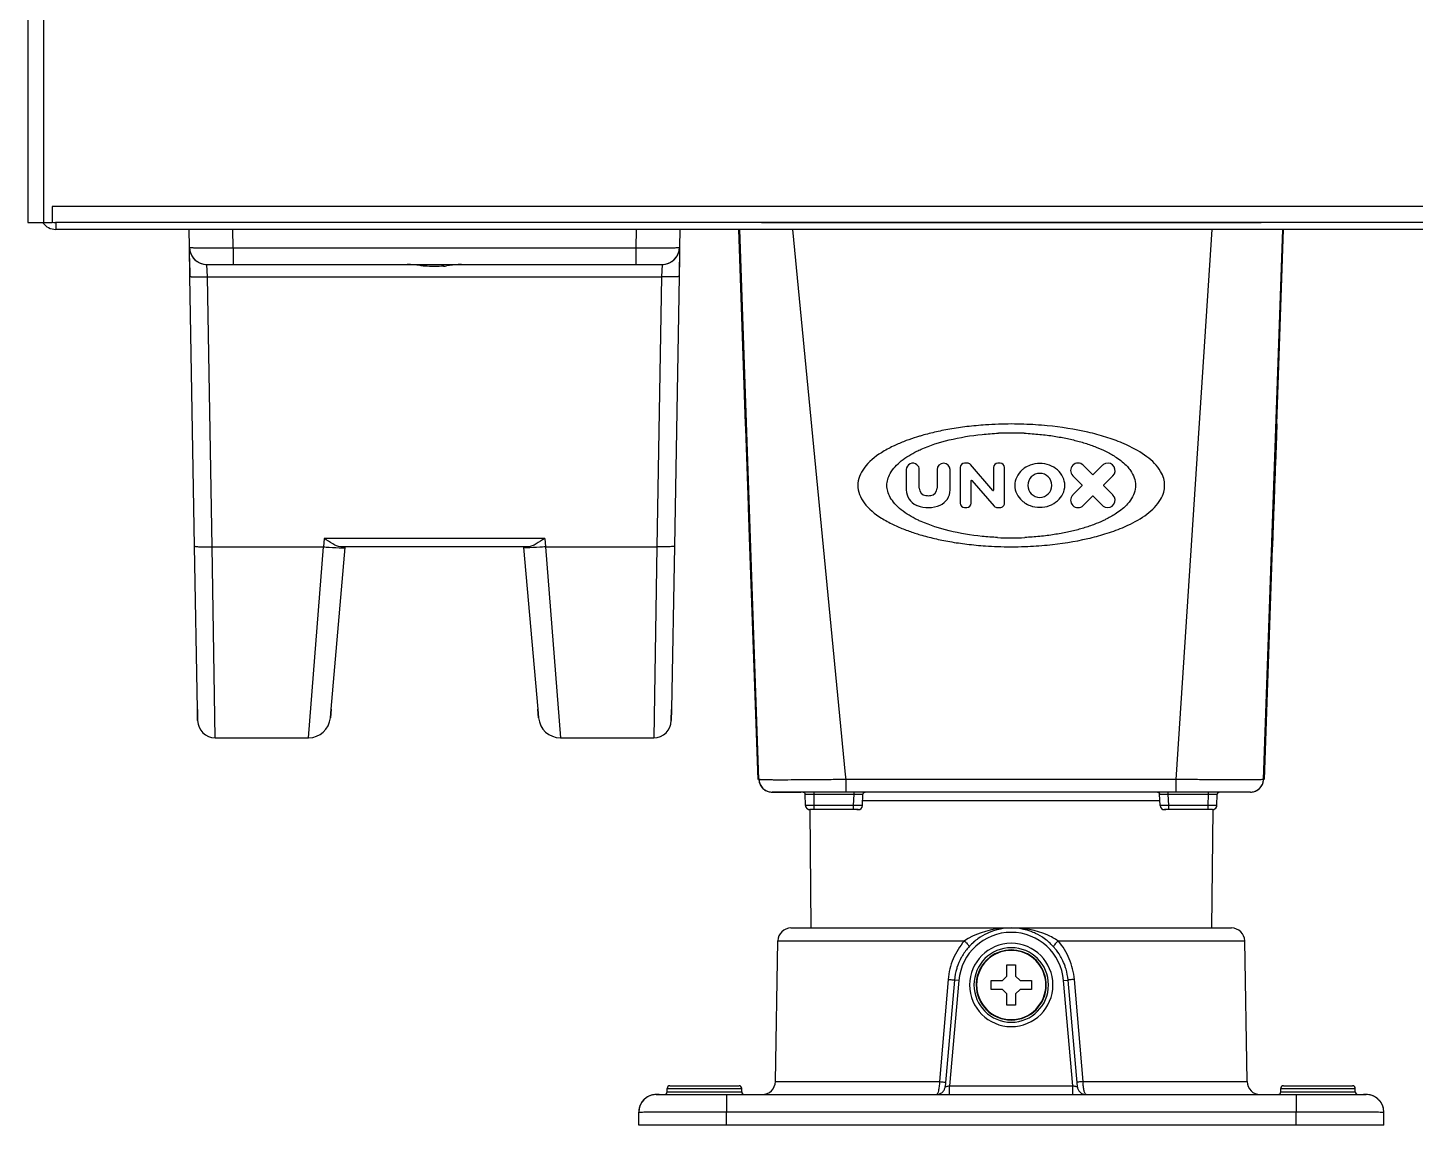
# Model space of a CAD drawing. Header units: millimetres. Extents: x 473 to 3963, y -1329 to 3488.
# Drawn here: x 3182.8 to 3341.1, y 1297.8 to 1423 of the extents above; entities that cross this region are included whole.
import ezdxf

# ---------------------------------------------------------------- set-up
doc = ezdxf.new("R2010")
doc.units = ezdxf.units.MM
doc.header["$LTSCALE"] = 392.37
doc.layers.get('0').update_dxf_attribs({"linetype": 'CONTINUOUS'})

msp = doc.modelspace()

# ---------------------------------------------------------------- linework, layer by layer
at = {"linetype": 'Continuous'}
for p, q in [((3182.81, 2034.46), (3182.81, 1400.77)), ((3184.61, 2031.72), (3184.61, 1400.77)), ((3185.61, 1402.57), (3185.61, 1400.79)), ((3835.01, 1402.57), (3185.61, 1402.57)), ((3182.81, 1400.77), (3183.61, 1400.77)), ((3183.61, 1400.77), (3183.65, 1400.77)), ((3183.65, 1400.77), (3184.61, 1400.77)), ((3184.61, 1400.77), (3185.61, 1400.77)), ((3185.61, 1400.79), (3185.61, 1400.77)), ((3266.51, 1400.77), (3185.96, 1400.77)), ((3266.51, 1400.77), (3185.96, 1400.77)), ((3186.01, 1400.77), (3186.01, 1399.97)), ((3835.54, 1399.97), (3186.01, 1399.97)), ((3201.25, 1397.93), (3201.21, 1399.97)), ((3201.25, 1397.93), (3201.21, 1399.97)), ((3206.24, 1397.86), (3206.21, 1399.97)), ((3252.21, 1399.97), (3252.18, 1397.86)), ((3257.21, 1399.97), (3257.17, 1397.93)), ((3264.71, 1377.77), (3263.94, 1399.97)), ((3264.71, 1377.77), (3263.94, 1399.97)), ((3266.13, 1337.21), (3263.94, 1399.97)), ((3264.71, 1377.77), (3263.94, 1399.97)), ((3266.23, 1337.21), (3264.04, 1399.97)), ((3266.51, 1400.77), (3270.02, 1400.77)), ((3323.51, 1400.77), (3266.51, 1400.77)), ((3323.51, 1400.77), (3266.51, 1400.77)), ((3270.02, 1400.77), (3318.01, 1400.77)), ((3276.1, 1337.77), (3270.1, 1399.97)), ((3313.87, 1337.77), (3317.95, 1399.97)), ((3318.01, 1400.77), (3323.51, 1400.77)), ((3762.51, 1400.77), (3323.51, 1400.77)), ((3762.51, 1400.77), (3323.51, 1400.77)), ((3323.79, 1337.21), (3325.98, 1399.97)), ((3325.98, 1399.97), (3323.79, 1337.21)), ((3323.89, 1337.21), (3326.08, 1399.97)), ((3325.31, 1377.77), (3326.08, 1399.97)), ((3325.31, 1377.77), (3326.08, 1399.97)), ((3325.31, 1377.77), (3326.08, 1399.97)), ((3201.3, 1394.61), (3201.25, 1397.93)), ((3206.24, 1397.86), (3206.24, 1395.97)), ((3206.24, 1397.86), (3252.18, 1397.86)), ((3252.18, 1397.86), (3252.18, 1395.97)), ((3257.17, 1397.93), (3257.12, 1394.61)), ((3201.27, 1396.65), (3201.3, 1394.61)), ((3257.15, 1396.65), (3257.12, 1394.61)), ((3201.84, 1363.83), (3201.3, 1394.61)), ((3203.25, 1395.97), (3206.24, 1395.97)), ((3203.3, 1394.54), (3203.25, 1395.97)), ((3203.84, 1363.76), (3203.3, 1394.54)), ((3203.3, 1394.54), (3255.12, 1394.54)), ((3206.24, 1395.97), (3224.34, 1395.97)), ((3224.34, 1395.97), (3228.18, 1395.97)), ((3230.24, 1395.97), (3234.21, 1395.97)), ((3234.21, 1395.97), (3252.18, 1395.97)), ((3252.18, 1395.97), (3255.17, 1395.97)), ((3255.12, 1394.54), (3254.58, 1363.76)), ((3255.17, 1395.97), (3255.12, 1394.54)), ((3257.12, 1394.61), (3256.58, 1363.83)), ((3264.81, 1377.77), (3264.71, 1377.77)), ((3264.75, 1376.67), (3264.71, 1377.77)), ((3264.81, 1377.77), (3264.71, 1377.77)), ((3325.31, 1377.77), (3325.21, 1377.77)), ((3325.31, 1377.77), (3325.21, 1377.77)), ((3325.31, 1377.77), (3325.26, 1376.43)), ((3264.87, 1373.22), (3264.75, 1376.67)), ((3325.26, 1376.43), (3325.15, 1373.2)), ((3264.88, 1373.06), (3264.87, 1373.22)), ((3264.88, 1373.05), (3264.88, 1373.06)), ((3264.88, 1372.87), (3264.88, 1373.05)), ((3264.91, 1372.14), (3264.88, 1372.87)), ((3283.04, 1372.56), (3283.04, 1370.25)), ((3284.52, 1370.44), (3284.52, 1372.56)), ((3286.55, 1372.56), (3286.55, 1370.44)), ((3288.03, 1370.25), (3288.03, 1372.56)), ((3289.17, 1372.8), (3289.17, 1368.74)), ((3289.97, 1373.3), (3289.68, 1373.3)), ((3292.91, 1370.2), (3290.36, 1373.13)), ((3292.98, 1372.8), (3292.98, 1370.22)), ((3293.52, 1373.3), (3293.49, 1373.3)), ((3293.74, 1373.3), (3293.52, 1373.3)), ((3294.25, 1368.74), (3294.25, 1372.8)), ((3304.29, 1371.99), (3303.22, 1373.06)), ((3305.41, 1373.06), (3304.35, 1371.99)), ((3325.12, 1372.46), (3325.08, 1371.21)), ((3325.13, 1372.79), (3325.12, 1372.46)), ((3325.15, 1373.2), (3325.13, 1372.83)), ((3325.13, 1372.83), (3325.13, 1372.8)), ((3325.13, 1372.8), (3325.13, 1372.79)), ((3264.91, 1372.09), (3264.91, 1372.14)), ((3264.92, 1371.86), (3264.91, 1372.09)), ((3264.93, 1371.67), (3264.92, 1371.86)), ((3264.96, 1370.8), (3264.93, 1371.67)), ((3264.96, 1370.77), (3264.96, 1370.8)), ((3290.44, 1368.74), (3290.44, 1371.31)), ((3290.52, 1371.33), (3293.06, 1368.4)), ((3302.03, 1371.86), (3303.09, 1370.8)), ((3305.54, 1370.8), (3305.75, 1371)), ((3305.75, 1371), (3306.61, 1371.86)), ((3325.08, 1371.21), (3325.06, 1370.77)), ((3264.96, 1370.74), (3264.96, 1370.77)), ((3265.06, 1370.77), (3264.96, 1370.77)), ((3264.99, 1369.86), (3264.96, 1370.74)), ((3265, 1369.67), (3264.99, 1369.86)), ((3265, 1369.43), (3265, 1369.67)), ((3265.01, 1369.39), (3265, 1369.43)), ((3265.03, 1368.66), (3265.01, 1369.39)), ((3303.09, 1370.74), (3302.03, 1369.67)), ((3303.22, 1368.48), (3304.29, 1369.54)), ((3304.35, 1369.54), (3305.41, 1368.48)), ((3305.75, 1370.53), (3305.54, 1370.74)), ((3306.61, 1369.67), (3305.75, 1370.53)), ((3324.96, 1370.77), (3325.06, 1370.77)), ((3325.02, 1369.46), (3324.99, 1368.74)), ((3325.03, 1369.88), (3325.02, 1369.6)), ((3325.02, 1369.6), (3325.02, 1369.46)), ((3325.04, 1370.22), (3325.03, 1369.88)), ((3325.05, 1370.32), (3325.04, 1370.25)), ((3325.04, 1370.25), (3325.04, 1370.22)), ((3325.06, 1370.77), (3325.05, 1370.32)), ((3265.04, 1368.48), (3265.03, 1368.66)), ((3265.04, 1368.47), (3265.04, 1368.48)), ((3265.04, 1368.29), (3265.04, 1368.47)), ((3265.04, 1368.27), (3265.04, 1368.29)), ((3265.16, 1364.83), (3265.04, 1368.27)), ((3265.04, 1368.27), (3265.04, 1368.27)), ((3289.68, 1368.23), (3289.93, 1368.23)), ((3293.45, 1368.23), (3293.48, 1368.23)), ((3293.48, 1368.23), (3293.74, 1368.23)), ((3324.98, 1368.34), (3324.86, 1365.11)), ((3324.99, 1368.7), (3324.98, 1368.51)), ((3324.98, 1368.51), (3324.98, 1368.51)), ((3324.98, 1368.51), (3324.98, 1368.34)), ((3324.99, 1368.74), (3324.99, 1368.73)), ((3324.99, 1368.73), (3324.99, 1368.7)), ((3216.63, 1364.71), (3216.54, 1363.76)), ((3241.79, 1364.71), (3216.63, 1364.71)), ((3241.79, 1364.71), (3241.88, 1363.76)), ((3265.2, 1363.77), (3265.16, 1364.83)), ((3324.86, 1365.11), (3324.82, 1363.77)), ((3202.17, 1345.21), (3201.84, 1363.83)), ((3203.84, 1363.76), (3216.54, 1363.76)), ((3204.19, 1341.97), (3203.84, 1363.76)), ((3214.84, 1341.97), (3216.54, 1363.76)), ((3217.42, 1345.25), (3219.03, 1363.67)), ((3218.67, 1363.76), (3218.51, 1363.76)), ((3218.67, 1363.76), (3218.51, 1363.76)), ((3219.04, 1363.76), (3218.67, 1363.76)), ((3219.04, 1363.76), (3218.67, 1363.76)), ((3219.03, 1363.67), (3219.04, 1363.76)), ((3219.03, 1363.67), (3219.04, 1363.76)), ((3239.38, 1363.76), (3219.04, 1363.76)), ((3239.38, 1363.76), (3219.04, 1363.76)), ((3239.75, 1363.76), (3239.38, 1363.76)), ((3239.38, 1363.76), (3239.38, 1363.67)), ((3239.38, 1363.76), (3239.38, 1363.67)), ((3239.75, 1363.76), (3239.38, 1363.76)), ((3239.38, 1363.67), (3241, 1345.25)), ((3239.91, 1363.76), (3239.75, 1363.76)), ((3239.91, 1363.76), (3239.75, 1363.76)), ((3241.88, 1363.76), (3254.58, 1363.76)), ((3241.88, 1363.76), (3243.58, 1341.97)), ((3254.58, 1363.76), (3254.23, 1341.97)), ((3256.58, 1363.83), (3256.25, 1345.2)), ((3265.2, 1363.77), (3265.3, 1363.77)), ((3265.2, 1363.77), (3265.3, 1363.77)), ((3266.13, 1337.21), (3265.2, 1363.77)), ((3266.13, 1337.21), (3265.2, 1363.77)), ((3266.13, 1337.21), (3265.2, 1363.77)), ((3323.89, 1337.21), (3324.82, 1363.77)), ((3323.89, 1337.21), (3324.82, 1363.77)), ((3323.89, 1337.21), (3324.82, 1363.77)), ((3324.72, 1363.77), (3324.82, 1363.77)), ((3324.72, 1363.77), (3324.82, 1363.77)), ((3202.17, 1345.21), (3202.19, 1343.93)), ((3202.19, 1343.93), (3202.17, 1345.21)), ((3217.34, 1344.25), (3217.42, 1345.25)), ((3217.42, 1345.25), (3217.34, 1344.25)), ((3241.08, 1344.25), (3241, 1345.25)), ((3241, 1345.25), (3241.08, 1344.25)), ((3256.23, 1343.93), (3256.25, 1345.21)), ((3256.25, 1345.2), (3256.23, 1343.93)), ((3204.19, 1341.97), (3214.85, 1341.97)), ((3243.57, 1341.97), (3254.23, 1341.97)), ((3276.16, 1337.21), (3276.1, 1337.77)), ((3313.83, 1337.21), (3313.87, 1337.77)), ((3276.16, 1335.77), (3276.16, 1337.21)), ((3313.83, 1337.21), (3276.16, 1337.21)), ((3313.83, 1335.77), (3313.83, 1337.21)), ((3267.73, 1335.77), (3271.02, 1335.77)), ((3267.73, 1335.77), (3271.02, 1335.77)), ((3271.26, 1335.77), (3267.73, 1335.77)), ((3272.51, 1335.77), (3271.26, 1335.77)), ((3271.54, 1334.26), (3271.51, 1335.52)), ((3273.27, 1335.77), (3272.51, 1335.77)), ((3272.51, 1335.52), (3272.51, 1335.77)), ((3272.54, 1334.26), (3272.51, 1335.52)), ((3272.51, 1335.52), (3277.09, 1335.52)), ((3273.4, 1335.77), (3273.27, 1335.77)), ((3276.16, 1335.77), (3273.4, 1335.77)), ((3313.83, 1335.77), (3276.16, 1335.77)), ((3313.83, 1335.77), (3276.16, 1335.77)), ((3277.03, 1334.26), (3277.09, 1335.52)), ((3277.09, 1335.52), (3277.09, 1335.77)), ((3278.03, 1334.24), (3278.09, 1335.53)), ((3293.18, 1334.77), (3278.05, 1334.77)), ((3278.09, 1335.53), (3278.09, 1335.53)), ((3295.01, 1334.77), (3293.18, 1334.77)), ((3296.84, 1334.77), (3295.01, 1334.77)), ((3311.97, 1334.77), (3296.84, 1334.77)), ((3311.99, 1334.24), (3311.93, 1335.53)), ((3311.93, 1335.53), (3311.93, 1335.53)), ((3312.93, 1335.52), (3312.93, 1335.77)), ((3312.99, 1334.26), (3312.93, 1335.52)), ((3312.93, 1335.52), (3317.51, 1335.52)), ((3316.62, 1335.77), (3313.83, 1335.77)), ((3316.72, 1335.77), (3316.62, 1335.77)), ((3317.51, 1335.77), (3316.72, 1335.77)), ((3317.48, 1334.26), (3317.51, 1335.52)), ((3318.76, 1335.77), (3317.51, 1335.77)), ((3317.51, 1335.52), (3317.51, 1335.77)), ((3318.48, 1334.26), (3318.51, 1335.52)), ((3322.29, 1335.77), (3318.76, 1335.77)), ((3322.29, 1335.77), (3319, 1335.77)), ((3272.03, 1333.77), (3272.15, 1320.27)), ((3272.54, 1333.77), (3272.04, 1333.77)), ((3272.54, 1333.77), (3272.54, 1334.26)), ((3277.03, 1334.26), (3272.54, 1334.26)), ((3277.03, 1333.77), (3272.54, 1333.77)), ((3277.03, 1333.77), (3272.54, 1333.77)), ((3277.03, 1333.77), (3277.03, 1334.26)), ((3277.53, 1333.77), (3277.03, 1333.77)), ((3277.39, 1333.77), (3277.53, 1333.77)), ((3311.99, 1334.24), (3311.99, 1334.24)), ((3312.99, 1333.77), (3312.49, 1333.77)), ((3312.49, 1333.77), (3312.63, 1333.77)), ((3317.48, 1334.26), (3312.99, 1334.26)), ((3312.99, 1333.77), (3312.99, 1334.26)), ((3317.48, 1333.77), (3312.99, 1333.77)), ((3317.48, 1333.77), (3317.48, 1334.26)), ((3317.98, 1333.77), (3317.48, 1333.77)), ((3317.99, 1333.77), (3317.87, 1320.27)), ((3269.88, 1320.27), (3270.68, 1320.27)), ((3269.88, 1320.27), (3270.68, 1320.27)), ((3270.68, 1320.27), (3295.01, 1320.27)), ((3270.68, 1320.27), (3295.01, 1320.27)), ((3295.01, 1320.27), (3319.34, 1320.27)), ((3295.01, 1320.27), (3319.34, 1320.27)), ((3319.34, 1320.27), (3319.89, 1320.27)), ((3319.34, 1320.27), (3319.89, 1320.27)), ((3319.89, 1320.27), (3320.14, 1320.27)), ((3319.89, 1320.27), (3320.07, 1320.27)), ((3268.1, 1302.74), (3268.38, 1318.79)), ((3268.38, 1318.79), (3280.6, 1318.79)), ((3280.6, 1318.79), (3280.63, 1318.79)), ((3280.63, 1318.79), (3286.78, 1318.79)), ((3286.78, 1318.79), (3286.81, 1318.79)), ((3286.81, 1318.79), (3289.66, 1318.79)), ((3300.36, 1318.79), (3303.21, 1318.79)), ((3303.21, 1318.79), (3303.24, 1318.79)), ((3303.24, 1318.79), (3309.39, 1318.79)), ((3309.39, 1318.79), (3309.42, 1318.79)), ((3309.42, 1318.79), (3321.64, 1318.79)), ((3321.92, 1302.74), (3321.64, 1318.79)), ((3294.51, 1316.07), (3295.51, 1316.07)), ((3294.51, 1314.77), (3294.51, 1316.07)), ((3295.51, 1316.07), (3295.51, 1314.77)), ((3287.81, 1314.4), (3286.82, 1302.74)), ((3288.53, 1314.33), (3287.47, 1302.18)), ((3289.03, 1314.29), (3287.98, 1302.27)), ((3289.03, 1314.29), (3288.53, 1314.33)), ((3292.71, 1314.27), (3294.01, 1314.27)), ((3292.71, 1313.77), (3292.71, 1314.27)), ((3294.01, 1314.27), (3294.51, 1314.77)), ((3295.51, 1314.77), (3296.01, 1314.27)), ((3296.01, 1314.27), (3297.31, 1314.27)), ((3297.31, 1314.27), (3297.31, 1313.77)), ((3300.99, 1314.29), (3301.49, 1314.33)), ((3302.04, 1302.27), (3300.99, 1314.29)), ((3302.55, 1302.18), (3301.49, 1314.33)), ((3303.2, 1302.74), (3302.21, 1314.4)), ((3292.71, 1313.27), (3292.71, 1313.77)), ((3294.01, 1313.27), (3292.71, 1313.27)), ((3294.51, 1312.77), (3294.01, 1313.27)), ((3294.51, 1311.47), (3294.51, 1312.77)), ((3296.01, 1313.27), (3295.51, 1312.77)), ((3295.51, 1312.77), (3295.51, 1311.47)), ((3297.31, 1313.27), (3296.01, 1313.27)), ((3297.31, 1313.77), (3297.31, 1313.27)), ((3295.51, 1311.47), (3294.51, 1311.47)), ((3268.1, 1302.74), (3277.01, 1302.74)), ((3277.01, 1302.74), (3277.03, 1302.74)), ((3277.03, 1302.74), (3281.01, 1302.74)), ((3281.01, 1302.74), (3286.82, 1302.74)), ((3303.2, 1302.74), (3309.01, 1302.74)), ((3309.01, 1302.74), (3312.99, 1302.74)), ((3312.99, 1302.74), (3313.01, 1302.74)), ((3313.01, 1302.74), (3321.92, 1302.74)), ((3254.51, 1301.27), (3262.51, 1301.27)), ((3254.83, 1301.27), (3254.51, 1301.27)), ((3254.83, 1301.27), (3255.46, 1301.27)), ((3255.76, 1301.57), (3255.76, 1301.97)), ((3255.76, 1301.97), (3260.01, 1301.97)), ((3255.76, 1301.57), (3260.01, 1301.57)), ((3256.06, 1302.27), (3256.32, 1302.27)), ((3256.09, 1302.27), (3256.32, 1302.27)), ((3256.32, 1302.27), (3257.76, 1302.27)), ((3256.32, 1302.27), (3257.76, 1302.27)), ((3257.76, 1302.27), (3260.01, 1302.27)), ((3257.76, 1302.27), (3260.01, 1302.27)), ((3260.01, 1302.27), (3262.26, 1302.27)), ((3260.01, 1302.27), (3263.7, 1302.27)), ((3260.01, 1301.97), (3264.26, 1301.97)), ((3260.01, 1301.57), (3264.26, 1301.57)), ((3262.26, 1302.27), (3263.7, 1302.27)), ((3262.51, 1301.27), (3327.51, 1301.27)), ((3262.51, 1301.27), (3327.51, 1301.27)), ((3262.51, 1301.27), (3262.51, 1299.3)), ((3263.7, 1302.27), (3263.96, 1302.27)), ((3263.7, 1302.27), (3263.86, 1302.27)), ((3263.86, 1302.27), (3263.93, 1302.27)), ((3264.26, 1301.57), (3264.26, 1301.97)), ((3287.98, 1301.27), (3287.98, 1302.27)), ((3287.98, 1302.27), (3302.04, 1302.27)), ((3302.04, 1301.27), (3302.04, 1302.27)), ((3325.76, 1301.57), (3325.76, 1301.97)), ((3325.76, 1301.97), (3330.01, 1301.97)), ((3325.76, 1301.57), (3330.01, 1301.57)), ((3326.06, 1302.27), (3326.32, 1302.27)), ((3326.09, 1302.27), (3326.32, 1302.27)), ((3326.32, 1302.27), (3327.76, 1302.27)), ((3326.32, 1302.27), (3327.76, 1302.27)), ((3327.51, 1301.27), (3335.51, 1301.27)), ((3327.51, 1301.27), (3327.51, 1299.3)), ((3327.76, 1302.27), (3330.01, 1302.27)), ((3327.76, 1302.27), (3330.01, 1302.27)), ((3330.01, 1302.27), (3332.26, 1302.27)), ((3330.01, 1302.27), (3333.7, 1302.27)), ((3330.01, 1301.97), (3334.26, 1301.97)), ((3330.01, 1301.57), (3334.26, 1301.57)), ((3332.26, 1302.27), (3333.7, 1302.27)), ((3333.7, 1302.27), (3333.96, 1302.27)), ((3333.7, 1302.27), (3333.86, 1302.27)), ((3333.86, 1302.27), (3333.93, 1302.27)), ((3334.26, 1301.57), (3334.26, 1301.97)), ((3334.56, 1301.27), (3335.19, 1301.27)), ((3335.51, 1301.27), (3335.19, 1301.27)), ((3252.51, 1297.77), (3252.51, 1299.27)), ((3262.51, 1299.3), (3327.51, 1299.3)), ((3262.51, 1297.77), (3262.51, 1299.3)), ((3327.51, 1297.77), (3327.51, 1299.3)), ((3337.51, 1297.77), (3337.51, 1299.27)), ((3262.51, 1297.77), (3252.51, 1297.77)), ((3327.51, 1297.77), (3262.51, 1297.77)), ((3337.51, 1297.77), (3327.51, 1297.77))]:
    msp.add_line(p, q, dxfattribs=at)
for points in [[(3228.18, 1395.97), (3228.42, 1395.97), (3228.96, 1395.97), (3229.21, 1395.97)], [(3229.21, 1395.97), (3229.43, 1395.97), (3229.98, 1395.97), (3230.24, 1395.97)], [(3295.41, 1370.77), (3295.41, 1370.77), (3295.41, 1370.77), (3295.41, 1370.77)], [(3278.09, 1335.53), (3278.1, 1335.58), (3278.15, 1335.68), (3278.23, 1335.74), (3278.34, 1335.77)], [(3311.68, 1335.77), (3311.79, 1335.74), (3311.87, 1335.68), (3311.92, 1335.58), (3311.93, 1335.53)]]:
    msp.add_lwpolyline(points, dxfattribs=at)
for centre, radius, start, end in [((3186.01, 1401.77), 1.8, 213.7945, 215.5296), ((3186.01, 1401.77), 1.8, 215.5296, 270), ((3185.96, 1403.5), 2.74, 262.7051, 269.9741), ((3203.25, 1397.97), 2, 181, 198.8), ((3203.25, 1397.97), 2, 181, 269.9997), ((3255.17, 1397.97), 2, 270, 359), ((3255.17, 1397.97), 2, 341.2009, 359.0011), ((3203.25, 1397.97), 2, 198.8, 205.4982), ((3203.25, 1397.97), 2, 205.4982, 216.6), ((3203.25, 1397.97), 2, 216.6, 225.1621), ((3203.25, 1397.97), 2, 225.1621, 234.4), ((3203.25, 1397.97), 2, 234.4, 244.8452), ((3203.25, 1397.97), 2, 244.8452, 252.2), ((3255.17, 1397.97), 2, 287.8003, 294.516), ((3255.17, 1397.97), 2, 294.516, 305.6005), ((3255.17, 1397.97), 2, 305.6005, 314.178), ((3255.17, 1397.97), 2, 314.178, 323.4007), ((3255.17, 1397.97), 2, 323.4007, 333.8587), ((3255.17, 1397.97), 2, 333.8587, 341.2009), ((3203.25, 1397.97), 2, 252.2, 270), ((3228.5, 1415.33), 19.64, 275.1315, 276.1333), ((3255.17, 1397.97), 2, 270, 287.8003), ((3295.01, 1333.99), 43.78, 88.1051, 91.9045), ((3295.01, 1343.16), 33.58, 87.5041, 92.4884), ((3283.78, 1372.56), 0.74, 49.8262, 180.0001), ((3283.78, 1372.56), 0.74, 0, 49.8262), ((3287.29, 1372.56), 0.74, 0, 180), ((3289.68, 1372.8), 0.508, 90, 180), ((3289.97, 1372.8), 0.508, 41, 90), ((3293.49, 1372.8), 0.508, 90, 180), ((3293.74, 1372.8), 0.508, 0, 90), ((3302.62, 1372.46), 0.846, 45, 225), ((3306.01, 1372.46), 0.846, 106.5563, 135.0003), ((3306.01, 1372.46), 0.846, 315, 106.5563), ((3290.48, 1371.31), 0.0423, 41, 180), ((3298.27, 1370.77), 1.37, 0, 180), ((3303.06, 1370.77), 0.0423, 315, 44.9987), ((3304.32, 1372.02), 0.0423, 225, 315), ((3305.57, 1370.77), 0.0423, 135, 224.9987), ((3284.94, 1370.25), 1.9, 180, 246.4218), ((3285.37, 1370.44), 0.846, 180, 262.3377), ((3285.54, 1371.7), 2.11, 262.3377, 277.6624), ((3285.7, 1370.44), 0.846, 277.6627, 360), ((3286.13, 1370.25), 1.9, 293.5782, 360), ((3292.94, 1370.22), 0.0423, 220.9989, 360), ((3298.27, 1370.77), 1.37, 180, 360), ((3302.62, 1369.07), 0.846, 135, 315), ((3304.32, 1369.51), 0.0423, 45, 135), ((3306.01, 1369.07), 0.846, 250.3584, 45), ((3285.54, 1371.61), 3.38, 246.4218, 248.4023), ((3285.54, 1371.61), 3.38, 248.4023, 293.5782), ((3289.68, 1368.74), 0.508, 180.0003, 270), ((3289.93, 1368.74), 0.508, 270, 360), ((3293.45, 1368.74), 0.508, 221, 270), ((3293.74, 1368.74), 0.508, 270, 0.0001), ((3306.01, 1369.07), 0.846, 225.0006, 250.3584), ((3295.01, 1398.35), 33.57, 267.3327, 272.6739), ((3295.01, 1407.52), 43.76, 267.9356, 272.0555), ((3204.19, 1343.97), 2, 181, 270), ((3214.84, 1344.47), 2.5, 270, 355), ((3243.58, 1344.47), 2.5, 185, 270), ((3254.23, 1343.97), 2, 270, 359), ((3267.73, 1337.27), 1.5, 182, 199.5999), ((3267.73, 1337.27), 1.5, 182, 199.6), ((3267.73, 1337.27), 1.5, 182, 270), ((3267.73, 1337.27), 1.5, 182, 199.5998), ((3267.73, 1337.27), 1.5, 199.5999, 206.1391), ((3267.73, 1337.27), 1.5, 199.6, 206.1428), ((3267.73, 1337.27), 1.5, 199.5998, 206.1425), ((3267.73, 1337.27), 1.5, 206.1391, 217.1997), ((3267.73, 1337.27), 1.5, 206.1428, 217.2001), ((3267.73, 1337.27), 1.5, 206.1425, 217.1997), ((3267.73, 1337.27), 1.5, 217.1997, 225.5899), ((3267.73, 1337.27), 1.5, 217.2001, 225.5933), ((3267.73, 1337.27), 1.5, 217.1997, 225.5929), ((3267.73, 1337.27), 1.5, 225.5899, 234.7996), ((3267.73, 1337.27), 1.5, 225.5933, 234.8001), ((3267.73, 1337.27), 1.5, 225.5929, 234.7996), ((3267.73, 1337.27), 1.5, 234.7996, 245.0627), ((3267.73, 1337.27), 1.5, 234.8001, 245.0656), ((3267.73, 1337.27), 1.5, 234.7996, 245.0651), ((3322.29, 1337.27), 1.5, 270.0005, 358), ((3322.29, 1337.27), 1.5, 294.9369, 305.1999), ((3322.29, 1337.27), 1.5, 294.9349, 305.2004), ((3322.29, 1337.27), 1.5, 294.9369, 305.1999), ((3322.29, 1337.27), 1.5, 305.1999, 314.4097), ((3322.29, 1337.27), 1.5, 305.2004, 314.4071), ((3322.29, 1337.27), 1.5, 305.1999, 314.4097), ((3322.29, 1337.27), 1.5, 314.4097, 322.7999), ((3322.29, 1337.27), 1.5, 314.4071, 322.8003), ((3322.29, 1337.27), 1.5, 314.4097, 322.7999), ((3322.29, 1337.27), 1.5, 322.7999, 333.8607), ((3322.29, 1337.27), 1.5, 322.8003, 333.8575), ((3322.29, 1337.27), 1.5, 322.7999, 333.8607), ((3322.29, 1337.27), 1.5, 333.8607, 340.4), ((3322.29, 1337.27), 1.5, 333.8575, 340.4002), ((3322.29, 1337.27), 1.5, 333.8607, 340.4), ((3322.29, 1337.27), 1.5, 340.4, 358), ((3322.29, 1337.27), 1.5, 340.4002, 358), ((3322.29, 1337.27), 1.5, 340.4, 358), ((3267.73, 1337.27), 1.5, 245.0627, 252.3996), ((3267.73, 1337.27), 1.5, 245.0656, 252.4), ((3267.73, 1337.27), 1.5, 245.0651, 252.3995), ((3267.73, 1337.27), 1.5, 252.3996, 269.9995), ((3267.73, 1337.27), 1.5, 252.4, 270), ((3267.73, 1337.27), 1.5, 252.3995, 269.9994), ((3271.02, 1334.77), 1, 72.1, 90), ((3271.26, 1335.52), 0.25, 60.3312, 90), ((3271.26, 1335.52), 0.25, 1.0003, 90.0181), ((3271.02, 1334.77), 1, 62.1385, 72.1), ((3271.26, 1335.52), 0.25, 44.3787, 60.3312), ((3271.26, 1335.52), 0.25, 30.6648, 44.3787), ((3271.26, 1335.52), 0.25, 1, 29.6736), ((3271.26, 1335.52), 0.25, 1.0002, 29.679), ((3271.26, 1335.52), 0.25, 1, 29.6736), ((3271.26, 1335.52), 0.25, 1.0003, 29.6816), ((3271.26, 1335.52), 0.25, 1, 30.6648), ((3271.26, 1335.52), 0.25, 1, 29.6736), ((3271.26, 1335.52), 0.25, 1.0002, 29.679), ((3318.76, 1335.52), 0.25, 90, 179), ((3318.76, 1335.52), 0.25, 150.3264, 179), ((3318.76, 1335.52), 0.25, 150.3184, 178.9997), ((3318.76, 1335.52), 0.25, 150.3264, 179), ((3318.76, 1335.52), 0.25, 150.321, 178.9998), ((3318.76, 1335.52), 0.25, 149.3283, 178.9998), ((3318.76, 1335.52), 0.25, 150.3264, 179), ((3318.76, 1335.52), 0.25, 150.3184, 178.9997), ((3319, 1334.77), 1, 107.9, 117.8615), ((3318.76, 1335.52), 0.25, 135.6122, 149.3283), ((3318.76, 1335.52), 0.25, 119.6574, 135.6122), ((3318.76, 1335.52), 0.25, 89.9879, 119.6574), ((3319, 1334.77), 1, 90, 107.9), ((3322.29, 1337.27), 1.5, 270, 287.6), ((3322.29, 1337.27), 1.5, 270.0006, 287.6005), ((3322.29, 1337.27), 1.5, 270, 287.6), ((3322.29, 1337.27), 1.5, 287.6, 294.9369), ((3322.29, 1337.27), 1.5, 287.6005, 294.9349), ((3322.29, 1337.27), 1.5, 287.6, 294.9369), ((3272.04, 1334.27), 0.5, 181, 203.2504), ((3272.04, 1334.27), 0.5, 181, 203.2495), ((3272.04, 1334.27), 0.5, 181, 203.2504), ((3272.04, 1334.27), 0.5, 181, 203.2492), ((3272.04, 1334.27), 0.5, 181, 270), ((3272.04, 1334.27), 0.5, 181, 203.2492), ((3272.04, 1334.27), 0.5, 181, 203.2504), ((3272.04, 1334.27), 0.5, 181, 203.2495), ((3272.04, 1334.27), 0.5, 203.2504, 212.3256), ((3272.04, 1334.27), 0.5, 203.2495, 212.3258), ((3272.04, 1334.27), 0.5, 203.2504, 212.3256), ((3272.04, 1334.27), 0.5, 203.2492, 212.3242), ((3272.04, 1334.27), 0.5, 203.2492, 212.3242), ((3272.04, 1334.27), 0.5, 203.2504, 212.3256), ((3272.04, 1334.27), 0.5, 203.2495, 212.3258), ((3272.04, 1334.27), 0.5, 212.3256, 225.5005), ((3272.04, 1334.27), 0.5, 212.3258, 225.4989), ((3272.04, 1334.27), 0.5, 212.3256, 225.5005), ((3272.04, 1334.27), 0.5, 212.3242, 225.4985), ((3272.04, 1334.27), 0.5, 212.3242, 225.4985), ((3272.04, 1334.27), 0.5, 212.3256, 225.5005), ((3272.04, 1334.27), 0.5, 212.3258, 225.4989), ((3272.04, 1334.27), 0.5, 225.5005, 237.918), ((3272.04, 1334.27), 0.5, 225.4989, 237.9174), ((3272.04, 1334.27), 0.5, 225.5005, 237.918), ((3272.04, 1334.27), 0.5, 225.4985, 237.9157), ((3272.04, 1334.27), 0.5, 225.4985, 237.9157), ((3272.04, 1334.27), 0.5, 225.5005, 237.918), ((3272.04, 1334.27), 0.5, 225.4989, 237.9174), ((3272.04, 1334.27), 0.5, 237.918, 247.7504), ((3272.04, 1334.27), 0.5, 237.9174, 247.7484), ((3272.04, 1334.27), 0.5, 237.918, 247.7504), ((3272.04, 1334.27), 0.5, 237.9157, 247.7478), ((3272.04, 1334.27), 0.5, 237.9157, 247.7478), ((3272.04, 1334.27), 0.5, 237.918, 247.7504), ((3272.04, 1334.27), 0.5, 237.9174, 247.7484), ((3272.04, 1334.27), 0.5, 247.7504, 270), ((3272.04, 1334.27), 0.5, 247.7484, 269.998), ((3272.04, 1334.27), 0.5, 247.7504, 270), ((3272.04, 1334.27), 0.5, 247.7478, 269.9972), ((3272.04, 1334.27), 0.5, 247.7478, 269.9972), ((3272.04, 1334.27), 0.5, 247.7504, 270), ((3272.04, 1334.27), 0.5, 247.7484, 269.998), ((3277.53, 1334.27), 0.5, 270, 357.587), ((3312.49, 1334.27), 0.5, 182.4136, 270), ((3317.98, 1334.27), 0.5, 270.002, 359), ((3317.98, 1334.27), 0.5, 270, 292.2497), ((3317.98, 1334.27), 0.5, 270.0028, 292.2522), ((3317.98, 1334.27), 0.5, 270, 292.2497), ((3317.98, 1334.27), 0.5, 270.002, 292.2516), ((3317.98, 1334.27), 0.5, 270, 292.2497), ((3317.98, 1334.27), 0.5, 270, 292.2497), ((3317.98, 1334.27), 0.5, 270.0028, 292.2522), ((3317.98, 1334.27), 0.5, 292.2497, 302.081), ((3317.98, 1334.27), 0.5, 292.2522, 302.0843), ((3317.98, 1334.27), 0.5, 292.2497, 302.081), ((3317.98, 1334.27), 0.5, 292.2516, 302.0826), ((3317.98, 1334.27), 0.5, 292.2497, 302.081), ((3317.98, 1334.27), 0.5, 292.2497, 302.081), ((3317.98, 1334.27), 0.5, 292.2522, 302.0843), ((3317.98, 1334.27), 0.5, 302.081, 314.4996), ((3317.98, 1334.27), 0.5, 302.0843, 314.5015), ((3317.98, 1334.27), 0.5, 302.081, 314.4996), ((3317.98, 1334.27), 0.5, 302.0826, 314.5011), ((3317.98, 1334.27), 0.5, 302.081, 314.4996), ((3317.98, 1334.27), 0.5, 302.081, 314.4996), ((3317.98, 1334.27), 0.5, 302.0843, 314.5015), ((3317.98, 1334.27), 0.5, 314.4996, 327.6731), ((3317.98, 1334.27), 0.5, 314.5015, 327.6758), ((3317.98, 1334.27), 0.5, 314.4996, 327.6731), ((3317.98, 1334.27), 0.5, 314.5011, 327.6742), ((3317.98, 1334.27), 0.5, 314.4996, 327.6731), ((3317.98, 1334.27), 0.5, 314.4996, 327.6731), ((3317.98, 1334.27), 0.5, 314.5015, 327.6758), ((3317.98, 1334.27), 0.5, 327.6731, 336.7497), ((3317.98, 1334.27), 0.5, 327.6758, 336.7508), ((3317.98, 1334.27), 0.5, 327.6731, 336.7497), ((3317.98, 1334.27), 0.5, 327.6742, 336.7505), ((3317.98, 1334.27), 0.5, 327.6731, 336.7497), ((3317.98, 1334.27), 0.5, 327.6731, 336.7497), ((3317.98, 1334.27), 0.5, 327.6758, 336.7508), ((3317.98, 1334.27), 0.5, 336.7497, 359), ((3317.98, 1334.27), 0.5, 336.7508, 359), ((3317.98, 1334.27), 0.5, 336.7497, 359), ((3317.98, 1334.27), 0.5, 336.7505, 359), ((3317.98, 1334.27), 0.5, 336.7497, 359), ((3317.98, 1334.27), 0.5, 336.7497, 359), ((3317.98, 1334.27), 0.5, 336.7508, 359), ((3269.88, 1318.77), 1.5, 90, 179), ((3295.01, 1313.77), 6.5, 101.024, 102.9151), ((3295.01, 1313.77), 6.5, 90, 101.024), ((3295.01, 1313.77), 6.5, 78.8961, 90), ((3295.01, 1313.77), 6.5, 75.9481, 78.8961), ((3295.01, 1313.77), 6.5, 75.8759, 78.8372), ((3320.14, 1318.77), 1.5, 1, 90), ((3295.01, 1313.77), 6, 5, 175), ((3295.01, 1313.77), 6.5, 126.9076, 138.3113), ((3295.01, 1313.77), 6.5, 126.9431, 137.7409), ((3295.01, 1313.77), 6.5, 125.8061, 126.9076), ((3295.01, 1313.77), 6.5, 115.0434, 125.8061), ((3295.01, 1313.77), 6.5, 113.492, 115.0434), ((3295.01, 1313.77), 6.5, 102.9151, 113.492), ((3295.01, 1313.77), 6.5, 67.3208, 75.9481), ((3295.01, 1313.77), 6.5, 64.8112, 67.2411), ((3295.01, 1313.77), 6.5, 64.8443, 67.3208), ((3295.01, 1313.77), 6.5, 54.2916, 64.8443), ((3295.01, 1313.77), 6.5, 52.4283, 54.2916), ((3295.01, 1313.77), 6.5, 52.3545, 54.2364), ((3295.01, 1313.77), 6.5, 41.7874, 52.4283), ((3295.01, 1313.77), 6.5, 150.3187, 151.234), ((3295.01, 1313.77), 6.5, 139.163, 150.3472), ((3295.01, 1313.77), 6.5, 139.1143, 150.3187), ((3295.01, 1313.77), 6.5, 138.3113, 139.1143), ((3295.01, 1313.77), 4.75, 0, 180), ((3295.01, 1313.77), 4.25, 0, 180), ((3295.01, 1313.77), 3.95, 0, 180), ((3295.01, 1313.77), 4, 16.2728, 163.7272), ((3295.01, 1313.77), 4, 16.3063, 163.6937), ((3295.01, 1313.77), 6.5, 41.7835, 42.2591), ((3295.01, 1313.77), 6.5, 39.8442, 41.7835), ((3295.01, 1313.77), 6.5, 39.8392, 41.7874), ((3295.01, 1313.77), 6.5, 30.7502, 39.8392), ((3295.01, 1313.77), 6.5, 27.2145, 30.7383), ((3295.01, 1313.77), 6.5, 27.2083, 30.7502), ((3295.01, 1313.77), 6.5, 163.2973, 175), ((3295.01, 1313.77), 6.5, 163.3036, 175), ((3295.01, 1313.77), 6.5, 162.2368, 163.3036), ((3295.01, 1313.77), 6.5, 151.2493, 162.2303), ((3295.01, 1313.77), 6.5, 151.234, 162.2368), ((3295.01, 1313.77), 6.5, 19.2912, 27.2083), ((3295.01, 1313.77), 6.5, 15.9588, 19.2912), ((3295.01, 1313.77), 6.5, 15.9662, 19.2754), ((3295.01, 1313.77), 6.5, 5, 15.9588), ((3295.01, 1313.77), 4, 163.7272, 180), ((3295.01, 1313.77), 4, 163.7272, 180), ((3295.01, 1313.77), 4, 163.6937, 180), ((3295.01, 1313.77), 4, 0, 16.2728), ((3295.01, 1313.77), 4, 0, 16.2728), ((3295.01, 1313.77), 4, 0, 16.3063), ((3295.01, 1313.77), 4.75, 180, 360), ((3295.01, 1313.77), 4.25, 180, 360), ((3295.01, 1313.77), 4, 180, 360), ((3295.01, 1313.77), 4, 180, 360), ((3295.01, 1313.77), 3.95, 180, 360), ((3266.6, 1302.77), 1.5, 270, 359), ((3323.42, 1302.77), 1.5, 181, 270), ((3254.51, 1299.27), 2, 90.0002, 180), ((3254.51, 1299.27), 2, 106.682, 111.9872), ((3254.51, 1299.27), 2, 90, 106.682), ((3255.46, 1301.57), 0.3, 270, 360), ((3256.06, 1301.97), 0.3, 90, 180), ((3263.96, 1301.97), 0.3, 0, 90), ((3264.56, 1301.57), 0.3, 180, 270), ((3286.48, 1302.27), 1, 269.9995, 291.2496), ((3286.48, 1302.27), 1, 291.2496, 300.6436), ((3286.48, 1302.27), 1, 300.6436, 312.4997), ((3286.48, 1302.27), 1, 312.4997, 325.0731), ((3286.48, 1302.27), 1, 325.0731, 333.7498), ((3286.48, 1302.27), 1, 325.0734, 333.7501), ((3286.48, 1302.27), 1, 333.7498, 355), ((3286.48, 1302.27), 1, 333.7501, 355), ((3303.54, 1302.27), 1, 185.0011, 206.2509), ((3303.54, 1302.27), 1, 185, 206.2499), ((3303.54, 1302.27), 1, 206.2509, 215.6157), ((3303.54, 1302.27), 1, 206.2499, 215.6148), ((3303.54, 1302.27), 1, 215.6148, 227.4998), ((3303.54, 1302.27), 1, 227.4998, 240.0408), ((3303.54, 1302.27), 1, 240.0408, 248.7499), ((3303.54, 1302.27), 1, 248.7499, 270), ((3325.46, 1301.57), 0.3, 270, 360), ((3326.06, 1301.97), 0.3, 90, 180), ((3333.96, 1301.97), 0.3, 0, 90), ((3334.56, 1301.57), 0.3, 180, 270), ((3335.51, 1299.27), 2, 0, 90), ((3335.51, 1299.27), 2, 73.318, 90), ((3335.51, 1299.27), 2, 68.0128, 73.318), ((3254.51, 1299.27), 2, 163.318, 180), ((3254.51, 1299.27), 2, 158.0128, 163.318), ((3254.51, 1299.27), 2, 146.5502, 158.0128), ((3254.51, 1299.27), 2, 140.4198, 146.5502), ((3254.51, 1299.27), 2, 129.5802, 140.4198), ((3254.51, 1299.27), 2, 123.4498, 129.5802), ((3254.51, 1299.27), 2, 111.9872, 123.4498), ((3335.51, 1299.27), 2, 56.5502, 68.0128), ((3335.51, 1299.27), 2, 50.4198, 56.5502), ((3335.51, 1299.27), 2, 39.5802, 50.4198), ((3335.51, 1299.27), 2, 33.4498, 39.5802), ((3335.51, 1299.27), 2, 21.9872, 33.4498), ((3335.51, 1299.27), 2, 16.682, 21.9872), ((3335.51, 1299.27), 2, 0, 16.682)]:
    msp.add_arc(centre, radius, start, end, dxfattribs=at)
for points, knots in [([(3201.25, 1397.93), (3201.25, 1397.9), (3201.45, 1397.93), (3201.66, 1397.87), (3202.15, 1397.88), (3202.75, 1397.86), (3203.5, 1397.86), (3204.68, 1397.85), (3205.61, 1397.86), (3206.24, 1397.86)], [0, 0, 0, 0, 0.019652, 0.076643, 0.169031, 0.293317, 0.444751, 0.617527, 1, 1, 1, 1]), ([(3252.18, 1397.86), (3252.81, 1397.86), (3253.74, 1397.85), (3254.92, 1397.86), (3255.67, 1397.86), (3256.27, 1397.88), (3256.76, 1397.87), (3256.97, 1397.93), (3257.17, 1397.9), (3257.17, 1397.93)], [0, 0, 0, 0, 0.382473, 0.555249, 0.706683, 0.830969, 0.923357, 0.980348, 1, 1, 1, 1]), ([(3201.3, 1394.61), (3201.3, 1394.6), (3201.38, 1394.59), (3201.47, 1394.57), (3201.67, 1394.56), (3202.02, 1394.54), (3202.58, 1394.54), (3203.05, 1394.54), (3203.3, 1394.54)], [0, 0, 0, 0, 0.021679, 0.079155, 0.171584, 0.295677, 0.61882, 1, 1, 1, 1]), ([(3228.1, 1395.78), (3227.92, 1395.8), (3227.26, 1395.87), (3226.6, 1395.97), (3226.11, 1395.97)], [0, 0, 0, 0, 0.261167, 1, 1, 1, 1]), ([(3232.31, 1395.97), (3232.18, 1395.97), (3231.6, 1395.94), (3231.04, 1395.86), (3230.6, 1395.81)], [0, 0, 0, 0, 0.237171, 1, 1, 1, 1]), ([(3257.12, 1394.61), (3257.12, 1394.6), (3257.04, 1394.59), (3256.95, 1394.57), (3256.75, 1394.56), (3256.4, 1394.54), (3255.84, 1394.54), (3255.37, 1394.54), (3255.12, 1394.54)], [0, 0, 0, 0, 0.021679, 0.079155, 0.171584, 0.295677, 0.61882, 1, 1, 1, 1]), ([(3293.56, 1377.74), (3293.06, 1377.72), (3291.85, 1377.66), (3290, 1377.49), (3288.35, 1377.25), (3287.12, 1377.02), (3286.27, 1376.83), (3285.44, 1376.63), (3284.76, 1376.44), (3284.36, 1376.32), (3284.22, 1376.28)], [0, 0, 0, 0, 0.157659, 0.382572, 0.58963, 0.685921, 0.777243, 0.866283, 0.955457, 1, 1, 1, 1]), ([(3305.8, 1376.28), (3305.13, 1376.49), (3302.93, 1377.07), (3299.8, 1377.55), (3297.35, 1377.71), (3296.46, 1377.74)], [0, 0, 0, 0, 0.222615, 0.719095, 1, 1, 1, 1]), ([(3284.22, 1376.28), (3283.82, 1376.15), (3283, 1375.87), (3282.2, 1375.54), (3281.79, 1375.35)], [0, 0, 0, 0, 0.48085, 1, 1, 1, 1]), ([(3284.24, 1374.66), (3284.4, 1374.74), (3285.59, 1375.29), (3288.05, 1376.07), (3291.03, 1376.55), (3292.93, 1376.69), (3293.55, 1376.72)], [0, 0, 0, 0, 0.057408, 0.407118, 0.80488, 1, 1, 1, 1]), ([(3296.47, 1376.72), (3296.78, 1376.7), (3297.66, 1376.65), (3299.07, 1376.51), (3300.41, 1376.31), (3301.4, 1376.11), (3302.1, 1375.95), (3302.77, 1375.78), (3303.64, 1375.52), (3304.66, 1375.17), (3305.43, 1374.83), (3305.78, 1374.66)], [0, 0, 0, 0, 0.096488, 0.276509, 0.442355, 0.519536, 0.592779, 0.664239, 0.735865, 0.878106, 1, 1, 1, 1]), ([(3308.23, 1375.35), (3308.05, 1375.44), (3307.26, 1375.78), (3306.44, 1376.08), (3305.8, 1376.28)], [0, 0, 0, 0, 0.227638, 1, 1, 1, 1]), ([(3281.79, 1375.35), (3281.7, 1375.31), (3281.16, 1375.06), (3279.86, 1374.34), (3278.18, 1373.04), (3277.51, 1371.46), (3277.51, 1370.77)], [0, 0, 0, 0, 0.04125, 0.275012, 0.678544, 1, 1, 1, 1]), ([(3281.76, 1372.9), (3281.98, 1373.14), (3282.74, 1373.83), (3283.61, 1374.35), (3284.24, 1374.66)], [0, 0, 0, 0, 0.313765, 1, 1, 1, 1]), ([(3305.78, 1374.66), (3305.83, 1374.63), (3306.25, 1374.42), (3307.13, 1373.92), (3307.89, 1373.31), (3308.26, 1372.91)], [0, 0, 0, 0, 0.051563, 0.465079, 1, 1, 1, 1]), ([(3312.51, 1370.77), (3312.51, 1371.03), (3312.43, 1371.59), (3311.88, 1372.81), (3310.46, 1374.19), (3309.03, 1374.99), (3308.23, 1375.35)], [0, 0, 0, 0, 0.1198, 0.254861, 0.60223, 1, 1, 1, 1]), ([(3280.83, 1370.77), (3280.83, 1370.99), (3280.89, 1371.47), (3281.21, 1372.2), (3281.55, 1372.66), (3281.76, 1372.9)], [0, 0, 0, 0, 0.282762, 0.599317, 1, 1, 1, 1]), ([(3296.5, 1372.73), (3296.41, 1372.67), (3296.06, 1372.39), (3295.57, 1371.77), (3295.41, 1371.09), (3295.41, 1370.77)], [0, 0, 0, 0, 0.13782, 0.577461, 1, 1, 1, 1]), ([(3301.12, 1370.77), (3301.12, 1371.09), (3300.97, 1371.77), (3300.32, 1372.59), (3299.37, 1373.14), (3298.27, 1373.32), (3297.27, 1373.15), (3296.71, 1372.87), (3296.5, 1372.73)], [0, 0, 0, 0, 0.162094, 0.330751, 0.508275, 0.691811, 0.875347, 1, 1, 1, 1]), ([(3308.26, 1372.91), (3308.38, 1372.77), (3308.88, 1372.14), (3309.19, 1371.36), (3309.19, 1370.77)], [0, 0, 0, 0, 0.241033, 1, 1, 1, 1]), ([(3277.51, 1370.77), (3277.51, 1370.07), (3278.18, 1368.49), (3279.86, 1367.19), (3281.14, 1366.49), (3281.65, 1366.24), (3281.71, 1366.22)], [0, 0, 0, 0, 0.325823, 0.734844, 0.971786, 1, 1, 1, 1]), ([(3281.73, 1368.67), (3281.53, 1368.9), (3281.2, 1369.34), (3280.89, 1370.06), (3280.83, 1370.54), (3280.83, 1370.77)], [0, 0, 0, 0, 0.386646, 0.710619, 1, 1, 1, 1]), ([(3295.41, 1370.77), (3295.41, 1370.44), (3295.57, 1369.76), (3296.07, 1369.13), (3296.44, 1368.85), (3296.54, 1368.78)], [0, 0, 0, 0, 0.414827, 0.846454, 1, 1, 1, 1]), ([(3296.54, 1368.78), (3296.74, 1368.65), (3297.29, 1368.37), (3298.27, 1368.21), (3299.37, 1368.39), (3300.32, 1368.94), (3300.97, 1369.76), (3301.12, 1370.44), (3301.12, 1370.77)], [0, 0, 0, 0, 0.11837, 0.303224, 0.488077, 0.666875, 0.836743, 1, 1, 1, 1]), ([(3309.19, 1370.77), (3309.19, 1370.17), (3308.88, 1369.41), (3308.41, 1368.79), (3308.29, 1368.66)], [0, 0, 0, 0, 0.777282, 1, 1, 1, 1]), ([(3308.31, 1366.22), (3309.08, 1366.57), (3310.48, 1367.36), (3311.88, 1368.72), (3312.43, 1369.94), (3312.51, 1370.5), (3312.51, 1370.77)], [0, 0, 0, 0, 0.38951, 0.741645, 0.87856, 1, 1, 1, 1]), ([(3284.31, 1366.84), (3283.66, 1367.15), (3282.74, 1367.69), (3281.95, 1368.42), (3281.73, 1368.67)], [0, 0, 0, 0, 0.682017, 1, 1, 1, 1]), ([(3308.29, 1368.66), (3307.92, 1368.24), (3307.14, 1367.63), (3306.23, 1367.1), (3305.78, 1366.88), (3305.71, 1366.84)], [0, 0, 0, 0, 0.530253, 0.926618, 1, 1, 1, 1]), ([(3281.71, 1366.22), (3282.14, 1366.01), (3283, 1365.66), (3283.89, 1365.36), (3284.32, 1365.22)], [0, 0, 0, 0, 0.515491, 1, 1, 1, 1]), ([(3293.45, 1364.82), (3292.86, 1364.85), (3291, 1364.98), (3288.05, 1365.46), (3285.61, 1366.24), (3284.45, 1366.77), (3284.31, 1366.84)], [0, 0, 0, 0, 0.187834, 0.593214, 0.949621, 1, 1, 1, 1]), ([(3305.71, 1366.84), (3305.39, 1366.68), (3304.63, 1366.36), (3303.64, 1366.01), (3302.77, 1365.75), (3302.1, 1365.58), (3301.4, 1365.42), (3300.41, 1365.23), (3299.07, 1365.02), (3297.7, 1364.88), (3296.85, 1364.83), (3296.57, 1364.82)], [0, 0, 0, 0, 0.116158, 0.261112, 0.334104, 0.406927, 0.481566, 0.560219, 0.729227, 0.912681, 1, 1, 1, 1]), ([(3305.7, 1365.22), (3306.37, 1365.43), (3307.25, 1365.74), (3308.11, 1366.12), (3308.31, 1366.22)], [0, 0, 0, 0, 0.755976, 1, 1, 1, 1]), ([(3218.51, 1363.76), (3218.19, 1363.76), (3217.53, 1364.12), (3216.95, 1364.49), (3216.63, 1364.71)], [0, 0, 0, 0, 0.444624, 1, 1, 1, 1]), ([(3241.79, 1364.71), (3241.47, 1364.49), (3240.89, 1364.12), (3240.23, 1363.76), (3239.91, 1363.76)], [0, 0, 0, 0, 0.555377, 1, 1, 1, 1]), ([(3284.32, 1365.22), (3284.42, 1365.19), (3284.79, 1365.08), (3285.44, 1364.9), (3286.27, 1364.7), (3287.12, 1364.51), (3288.35, 1364.28), (3290, 1364.04), (3291.81, 1363.87), (3292.98, 1363.81), (3293.44, 1363.79)], [0, 0, 0, 0, 0.034698, 0.126018, 0.217202, 0.310723, 0.409331, 0.621374, 0.851702, 1, 1, 1, 1]), ([(3296.58, 1363.79), (3297.43, 1363.82), (3299.84, 1363.98), (3302.89, 1364.45), (3305.06, 1365.03), (3305.7, 1365.22)], [0, 0, 0, 0, 0.274518, 0.782934, 1, 1, 1, 1]), ([(3201.84, 1363.83), (3201.84, 1363.82), (3201.92, 1363.81), (3202.01, 1363.79), (3202.2, 1363.78), (3202.56, 1363.76), (3203.12, 1363.75), (3203.59, 1363.76), (3203.84, 1363.76)], [0, 0, 0, 0, 0.021679, 0.079155, 0.171584, 0.295677, 0.61882, 1, 1, 1, 1]), ([(3216.54, 1363.76), (3216.76, 1363.74), (3217.48, 1363.69), (3218.19, 1363.64), (3218.7, 1363.64)], [0, 0, 0, 0, 0.298978, 1, 1, 1, 1]), ([(3218.7, 1363.64), (3218.72, 1363.64), (3218.81, 1363.64), (3218.89, 1363.64), (3218.95, 1363.65)], [0, 0, 0, 0, 0.307707, 1, 1, 1, 1]), ([(3218.95, 1363.65), (3218.97, 1363.65), (3218.99, 1363.65), (3219.03, 1363.67), (3219.03, 1363.67)], [0, 0, 0, 0, 0.70665, 1, 1, 1, 1]), ([(3239.47, 1363.65), (3239.45, 1363.65), (3239.43, 1363.65), (3239.39, 1363.67), (3239.38, 1363.67)], [0, 0, 0, 0, 0.70665, 1, 1, 1, 1]), ([(3239.72, 1363.64), (3239.7, 1363.64), (3239.61, 1363.64), (3239.53, 1363.64), (3239.47, 1363.65)], [0, 0, 0, 0, 0.307707, 1, 1, 1, 1]), ([(3241.88, 1363.76), (3241.66, 1363.74), (3240.94, 1363.69), (3240.23, 1363.64), (3239.72, 1363.64)], [0, 0, 0, 0, 0.298978, 1, 1, 1, 1]), ([(3256.58, 1363.83), (3256.58, 1363.82), (3256.5, 1363.81), (3256.41, 1363.79), (3256.22, 1363.78), (3255.86, 1363.76), (3255.3, 1363.75), (3254.83, 1363.76), (3254.58, 1363.76)], [0, 0, 0, 0, 0.021679, 0.079155, 0.171584, 0.295677, 0.61882, 1, 1, 1, 1]), ([(3276.16, 1337.21), (3275.51, 1337.2), (3274.24, 1337.19), (3272.4, 1337.17), (3270.71, 1337.16), (3269.22, 1337.15), (3268.14, 1337.15), (3267.43, 1337.16), (3267.01, 1337.17), (3266.69, 1337.18), (3266.44, 1337.18), (3266.33, 1337.21), (3266.23, 1337.2), (3266.23, 1337.21)], [0, 0, 0, 0, 0.195075, 0.382677, 0.555611, 0.707163, 0.83147, 0.881867, 0.923758, 0.956757, 0.980564, 0.994979, 1, 1, 1, 1]), ([(3323.79, 1337.21), (3323.79, 1337.2), (3323.69, 1337.21), (3323.58, 1337.19), (3323.33, 1337.19), (3323.01, 1337.18), (3322.59, 1337.18), (3321.87, 1337.17), (3320.78, 1337.17), (3319.29, 1337.17), (3317.59, 1337.18), (3315.75, 1337.2), (3314.48, 1337.21), (3313.83, 1337.21)], [0, 0, 0, 0, 0.004923, 0.019336, 0.04317, 0.076206, 0.118137, 0.168564, 0.2929, 0.444437, 0.617339, 0.804922, 1, 1, 1, 1]), ([(3271.51, 1335.52), (3271.51, 1335.53), (3271.56, 1335.51), (3271.6, 1335.53), (3271.7, 1335.52), (3271.87, 1335.52), (3272.15, 1335.52), (3272.39, 1335.52), (3272.51, 1335.52)], [0, 0, 0, 0, 0.019227, 0.076112, 0.1685, 0.292889, 0.617258, 1, 1, 1, 1]), ([(3277.09, 1335.52), (3277.21, 1335.52), (3277.45, 1335.52), (3277.73, 1335.53), (3277.9, 1335.52), (3278, 1335.53), (3278.04, 1335.52), (3278.09, 1335.53), (3278.09, 1335.53)], [0, 0, 0, 0, 0.3826, 0.707014, 0.83144, 0.923902, 0.980804, 1, 1, 1, 1]), ([(3311.93, 1335.53), (3311.93, 1335.53), (3311.98, 1335.52), (3312.02, 1335.53), (3312.12, 1335.52), (3312.29, 1335.53), (3312.57, 1335.52), (3312.81, 1335.52), (3312.93, 1335.52)], [0, 0, 0, 0, 0.019197, 0.0761, 0.168564, 0.29299, 0.617405, 1, 1, 1, 1]), ([(3317.51, 1335.52), (3317.63, 1335.52), (3317.87, 1335.52), (3318.15, 1335.52), (3318.32, 1335.52), (3318.42, 1335.53), (3318.46, 1335.51), (3318.51, 1335.53), (3318.51, 1335.52)], [0, 0, 0, 0, 0.382747, 0.707113, 0.831502, 0.923891, 0.980771, 1, 1, 1, 1]), ([(3272.54, 1334.26), (3272.41, 1334.26), (3272.17, 1334.25), (3271.89, 1334.25), (3271.72, 1334.26), (3271.62, 1334.25), (3271.58, 1334.26), (3271.54, 1334.25), (3271.54, 1334.26)], [0, 0, 0, 0, 0.382677, 0.70698, 0.831361, 0.923763, 0.980682, 1, 1, 1, 1]), ([(3278.03, 1334.24), (3278.03, 1334.24), (3277.99, 1334.25), (3277.95, 1334.24), (3277.85, 1334.25), (3277.67, 1334.24), (3277.39, 1334.25), (3277.16, 1334.25), (3277.03, 1334.26)], [0, 0, 0, 0, 0.019288, 0.076254, 0.168662, 0.29306, 0.617349, 1, 1, 1, 1]), ([(3312.99, 1334.26), (3312.86, 1334.25), (3312.63, 1334.25), (3312.35, 1334.24), (3312.17, 1334.25), (3312.07, 1334.24), (3312.03, 1334.25), (3311.99, 1334.24), (3311.99, 1334.24)], [0, 0, 0, 0, 0.382549, 0.706785, 0.831185, 0.92362, 0.980637, 1, 1, 1, 1]), ([(3318.48, 1334.26), (3318.48, 1334.25), (3318.44, 1334.26), (3318.4, 1334.25), (3318.3, 1334.26), (3318.13, 1334.25), (3317.85, 1334.25), (3317.61, 1334.26), (3317.48, 1334.26)], [0, 0, 0, 0, 0.019309, 0.07624, 0.16864, 0.29302, 0.617323, 1, 1, 1, 1]), ([(3295.01, 1320.27), (3294.55, 1320.27), (3292.7, 1320.17), (3290.82, 1319.59), (3289.66, 1318.79)], [0, 0, 0, 0, 0.245365, 1, 1, 1, 1]), ([(3300.36, 1318.79), (3299.97, 1319.06), (3298.31, 1319.96), (3296.4, 1320.27), (3295.01, 1320.27)], [0, 0, 0, 0, 0.256288, 1, 1, 1, 1]), ([(3289.66, 1318.79), (3289.13, 1318.19), (3288.26, 1316.8), (3287.88, 1315.2), (3287.81, 1314.4)], [0, 0, 0, 0, 0.498865, 1, 1, 1, 1]), ([(3289.66, 1318.79), (3289.74, 1318.72), (3289.88, 1318.58), (3290.07, 1318.38), (3290.16, 1318.25), (3290.22, 1318.16), (3290.2, 1318.14)], [0, 0, 0, 0, 0.385682, 0.702312, 0.912829, 1, 1, 1, 1]), ([(3300.36, 1318.79), (3300.28, 1318.72), (3300.14, 1318.58), (3299.95, 1318.38), (3299.86, 1318.25), (3299.8, 1318.16), (3299.82, 1318.14)], [0, 0, 0, 0, 0.385687, 0.702321, 0.912835, 1, 1, 1, 1]), ([(3302.21, 1314.4), (3302.14, 1315.2), (3301.76, 1316.8), (3300.89, 1318.19), (3300.36, 1318.79)], [0, 0, 0, 0, 0.501138, 1, 1, 1, 1]), ([(3287.81, 1314.4), (3287.91, 1314.39), (3288.08, 1314.38), (3288.29, 1314.36), (3288.41, 1314.34), (3288.48, 1314.34), (3288.51, 1314.33), (3288.53, 1314.34), (3288.53, 1314.33)], [0, 0, 0, 0, 0.401036, 0.721682, 0.840924, 0.928509, 0.981937, 1, 1, 1, 1]), ([(3302.21, 1314.4), (3302.11, 1314.39), (3301.94, 1314.38), (3301.73, 1314.36), (3301.61, 1314.34), (3301.54, 1314.34), (3301.51, 1314.33), (3301.48, 1314.34), (3301.49, 1314.33)], [0, 0, 0, 0, 0.40103, 0.721674, 0.840917, 0.928503, 0.981934, 1, 1, 1, 1]), ([(3286.82, 1302.74), (3286.82, 1302.55), (3286.79, 1302.2), (3286.71, 1301.73), (3286.64, 1301.44), (3286.53, 1301.27), (3286.48, 1301.27)], [0, 0, 0, 0, 0.366654, 0.67936, 0.895718, 1, 1, 1, 1]), ([(3286.82, 1302.74), (3286.92, 1302.73), (3287.08, 1302.72), (3287.28, 1302.7), (3287.4, 1302.68), (3287.46, 1302.68), (3287.49, 1302.67), (3287.51, 1302.67), (3287.51, 1302.67)], [0, 0, 0, 0, 0.403066, 0.723232, 0.841898, 0.928935, 0.982, 1, 1, 1, 1]), ([(3303.2, 1302.74), (3303.1, 1302.73), (3302.94, 1302.72), (3302.74, 1302.7), (3302.62, 1302.68), (3302.56, 1302.68), (3302.53, 1302.67), (3302.51, 1302.67), (3302.51, 1302.67)], [0, 0, 0, 0, 0.403081, 0.723249, 0.841913, 0.928945, 0.982005, 1, 1, 1, 1]), ([(3303.54, 1301.27), (3303.49, 1301.27), (3303.38, 1301.44), (3303.3, 1301.73), (3303.23, 1302.2), (3303.2, 1302.55), (3303.2, 1302.74)], [0, 0, 0, 0, 0.104282, 0.32064, 0.633346, 1, 1, 1, 1]), ([(3287.47, 1302.18), (3287.46, 1302.17), (3287.57, 1302.2), (3287.66, 1302.2), (3287.86, 1302.25), (3287.98, 1302.27)], [0, 0, 0, 0, 0.078461, 0.298861, 1, 1, 1, 1]), ([(3302.04, 1302.27), (3302.16, 1302.25), (3302.36, 1302.2), (3302.45, 1302.2), (3302.56, 1302.17), (3302.55, 1302.18)], [0, 0, 0, 0, 0.701139, 0.921539, 1, 1, 1, 1]), ([(3252.51, 1299.27), (3252.51, 1299.27), (3252.54, 1299.26), (3252.56, 1299.27), (3252.63, 1299.27), (3252.75, 1299.27), (3252.97, 1299.28), (3253.3, 1299.28), (3253.72, 1299.28), (3254.44, 1299.29), (3255.53, 1299.29), (3257.03, 1299.29), (3258.73, 1299.3), (3260.58, 1299.3), (3261.86, 1299.3), (3262.51, 1299.3)], [0, 0, 0, 0, 0.001219, 0.004834, 0.010842, 0.019233, 0.043079, 0.076137, 0.118092, 0.168541, 0.292897, 0.444427, 0.617314, 0.8049, 1, 1, 1, 1]), ([(3327.51, 1299.3), (3328.16, 1299.3), (3329.44, 1299.3), (3331.29, 1299.3), (3332.99, 1299.29), (3334.49, 1299.29), (3335.58, 1299.29), (3336.3, 1299.28), (3336.72, 1299.28), (3337.05, 1299.28), (3337.27, 1299.27), (3337.39, 1299.27), (3337.46, 1299.27), (3337.48, 1299.26), (3337.51, 1299.27), (3337.51, 1299.27)], [0, 0, 0, 0, 0.1951, 0.382686, 0.555573, 0.707103, 0.831459, 0.881908, 0.923863, 0.956921, 0.980767, 0.989158, 0.995166, 0.998781, 1, 1, 1, 1])]:
    msp.add_open_spline(points, degree=3, knots=knots, dxfattribs=at)
for points in [[(3229.21, 1395.73), (3228.84, 1395.73), (3228.47, 1395.75), (3228.1, 1395.78)], [(3228.18, 1395.97), (3228.52, 1395.97), (3228.87, 1395.97), (3229.21, 1395.97)], [(3229.21, 1395.97), (3229.55, 1395.97), (3229.9, 1395.97), (3230.24, 1395.97)], [(3230.26, 1395.78), (3229.91, 1395.75), (3229.56, 1395.73), (3229.21, 1395.73)]]:
    msp.add_open_spline(points, degree=3, dxfattribs=at)

doc.saveas('drawing.dxf')
